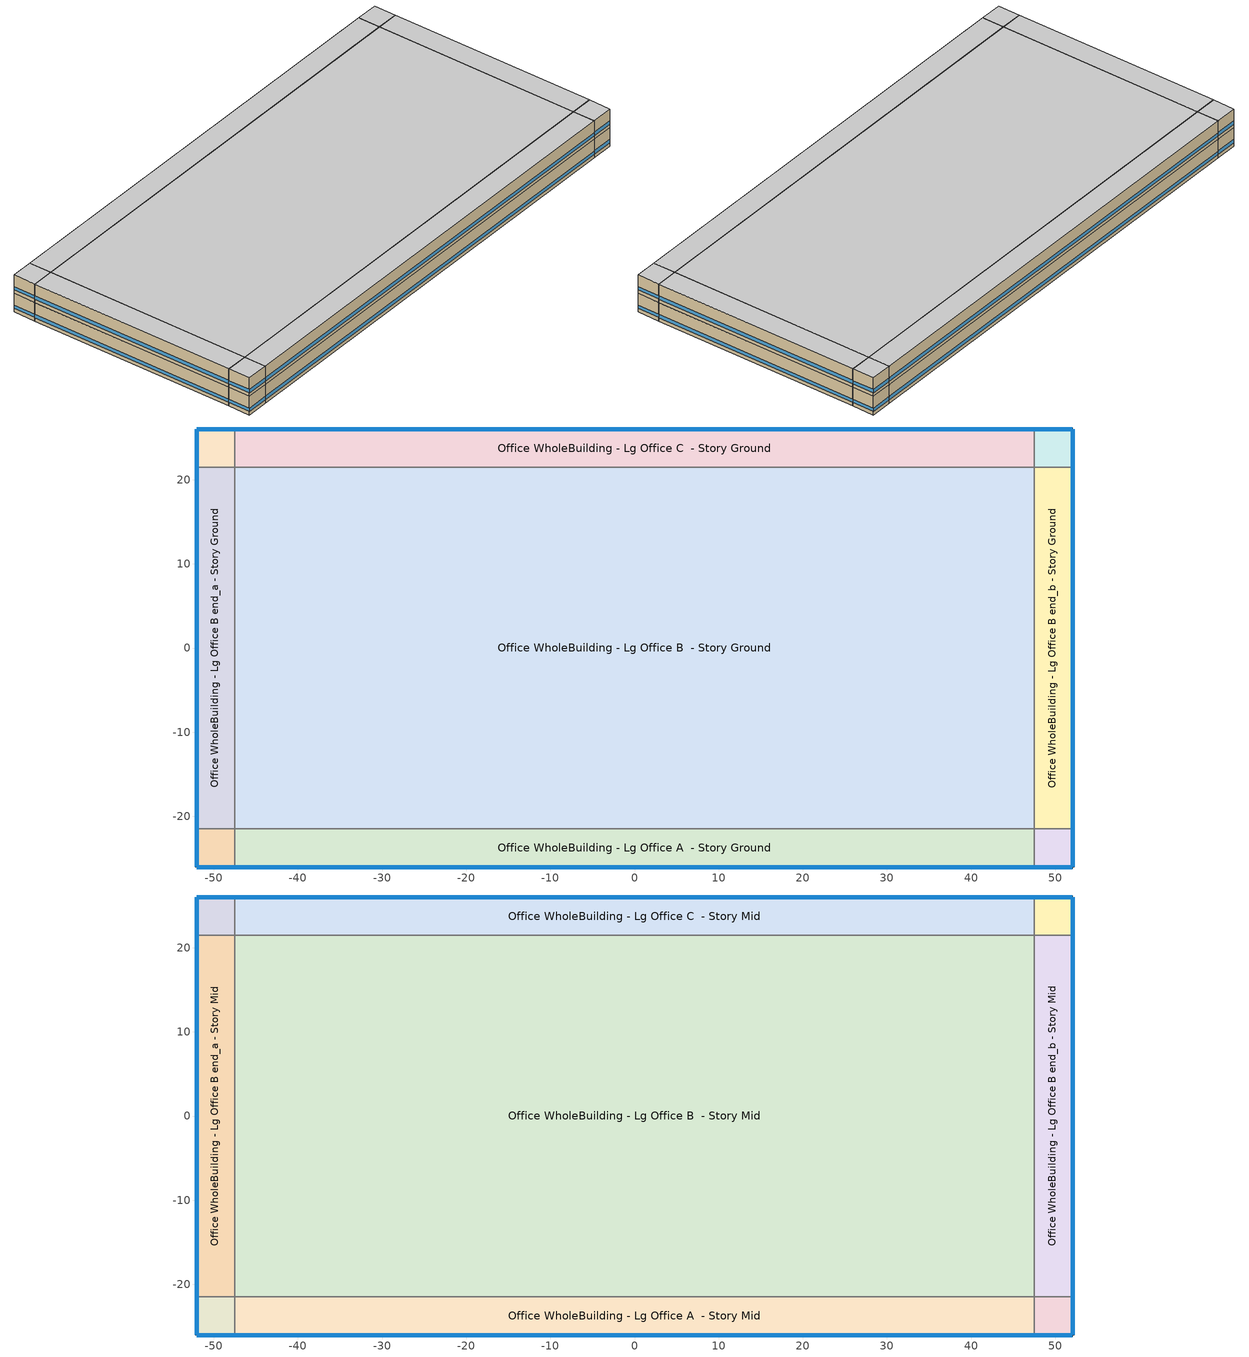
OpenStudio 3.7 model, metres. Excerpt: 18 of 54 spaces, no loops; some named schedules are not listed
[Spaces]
Office WholeBuilding - Lg Office A end_a - Story Ground
 floor ground (Foundation F 126 Perim 914 Area 209): -52.05,-26.03 -52.05,-21.46 -47.48,-21.46 -47.48,-26.03 z0
 wall outside: -52.05,-21.46 -52.05,-26.03 -47.48,-26.03 z0:3.96
 wall to Office WholeBuilding - Lg Office B end_a - Story Ground: -47.48,-21.46 -52.05,-21.46 z0:3.96
 wall to Office WholeBuilding - Lg Office A  - Story Ground: -47.48,-26.03 -47.48,-21.46 z0:3.96
 window (Window U-0.56 SHGC 0.27): -52.05,-21.48 -52.05,-26 / -52.03,-26.03 -47.51,-26.03 z0.76:1.48
 ceiling adiabatic (Typical Interior Ceiling): -47.48,-26.03 -47.48,-21.46 -52.05,-21.46 -52.05,-26.03 z3.96
Office WholeBuilding - Lg Office B end_a - Story Ground
 floor ground (Foundation F 126 Perim 4291 Area 19619): -52.05,-21.46 -52.05,21.46 -47.48,21.46 -47.48,-21.46 z0
 wall outside: -52.05,21.46 -52.05,-21.46 z0:3.96
 wall to Office WholeBuilding - Lg Office C end_a - Story Ground: -47.48,21.46 -52.05,21.46 z0:3.96
 wall to Office WholeBuilding - Lg Office B  - Story Ground: -47.48,-21.46 -47.48,21.46 z0:3.96
 window (Window U-0.56 SHGC 0.27): -52.05,21.43 -52.05,-21.43 z0.76:1.48
 ceiling adiabatic (Typical Interior Ceiling): -47.48,-21.46 -47.48,21.46 -52.05,21.46 -52.05,-21.46 z3.96
Office WholeBuilding - Lg Office C end_a - Story Ground
 floor ground (Foundation F 126 Perim 914 Area 209): -52.05,21.46 -52.05,26.03 -47.48,26.03 -47.48,21.46 z0
 wall outside: -47.48,26.03 -52.05,26.03 -52.05,21.46 z0:3.96
 wall to Office WholeBuilding - Lg Office C  - Story Ground: -47.48,21.46 -47.48,26.03 z0:3.96
 window (Window U-0.56 SHGC 0.27): -52.05,26 -52.05,21.48 / -47.51,26.03 -52.03,26.03 z0.76:1.48
 ceiling adiabatic (Typical Interior Ceiling): -47.48,21.46 -47.48,26.03 -52.05,26.03 -52.05,21.46 z3.96
Office WholeBuilding - Lg Office A  - Story Ground
 floor ground (Foundation F 126 Perim 9497 Area 43418): -47.48,-26.03 -47.48,-21.46 47.48,-21.46 47.48,-26.03 z0
 wall outside: -47.48,-26.03 47.48,-26.03 z0:3.96
 wall to Office WholeBuilding - Lg Office B  - Story Ground: 47.48,-21.46 -47.48,-21.46 z0:3.96
 wall to Office WholeBuilding - Lg Office A end_b - Story Ground: 47.48,-26.03 47.48,-21.46 z0:3.96
 window (Window U-0.56 SHGC 0.27): -47.46,-26.03 47.46,-26.03 z0.76:1.48
 ceiling adiabatic (Typical Interior Ceiling): 47.48,-26.03 47.48,-21.46 -47.48,-21.46 -47.48,-26.03 z3.96
Office WholeBuilding - Lg Office B  - Story Ground
 floor ground (Foundation F 126 Perim 0 Area 40750): -47.48,-21.46 -47.48,21.46 47.48,21.46 47.48,-21.46 z0
 wall to Office WholeBuilding - Lg Office C  - Story Ground: 47.48,21.46 -47.48,21.46 z0:3.96
 wall to Office WholeBuilding - Lg Office B end_b - Story Ground: 47.48,-21.46 47.48,21.46 z0:3.96
 ceiling adiabatic (Typical Interior Ceiling): 47.48,-21.46 47.48,21.46 -47.48,21.46 -47.48,-21.46 z3.96
Office WholeBuilding - Lg Office C  - Story Ground
 floor ground (Foundation F 126 Perim 9497 Area 43418): -47.48,21.46 -47.48,26.03 47.48,26.03 47.48,21.46 z0
 wall outside: 47.48,26.03 -47.48,26.03 z0:3.96
 wall to Office WholeBuilding - Lg Office C end_b - Story Ground: 47.48,21.46 47.48,26.03 z0:3.96
 window (Window U-0.56 SHGC 0.27): 47.46,26.03 -47.46,26.03 z0.76:1.48
 ceiling adiabatic (Typical Interior Ceiling): 47.48,21.46 47.48,26.03 -47.48,26.03 -47.48,21.46 z3.96
Office WholeBuilding - Lg Office A end_b - Story Ground
 floor ground (Foundation F 126 Perim 914 Area 209): 47.48,-26.03 47.48,-21.46 52.05,-21.46 52.05,-26.03 z0
 wall outside: 47.48,-26.03 52.05,-26.03 52.05,-21.46 z0:3.96
 wall to Office WholeBuilding - Lg Office B end_b - Story Ground: 52.05,-21.46 47.48,-21.46 z0:3.96
 window (Window U-0.56 SHGC 0.27): 47.51,-26.03 52.03,-26.03 / 52.05,-26 52.05,-21.48 z0.76:1.48
 ceiling adiabatic (Typical Interior Ceiling): 52.05,-26.03 52.05,-21.46 47.48,-21.46 47.48,-26.03 z3.96
Office WholeBuilding - Lg Office B end_b - Story Ground
 floor ground (Foundation F 126 Perim 4291 Area 19619): 47.48,-21.46 47.48,21.46 52.05,21.46 52.05,-21.46 z0
 wall outside: 52.05,-21.46 52.05,21.46 z0:3.96
 wall to Office WholeBuilding - Lg Office C end_b - Story Ground: 52.05,21.46 47.48,21.46 z0:3.96
 window (Window U-0.56 SHGC 0.27): 52.05,-21.43 52.05,21.43 z0.76:1.48
 ceiling adiabatic (Typical Interior Ceiling): 52.05,-21.46 52.05,21.46 47.48,21.46 47.48,-21.46 z3.96
Office WholeBuilding - Lg Office C end_b - Story Ground
 floor ground (Foundation F 126 Perim 914 Area 209): 47.48,21.46 47.48,26.03 52.05,26.03 52.05,21.46 z0
 wall outside: 52.05,21.46 52.05,26.03 47.48,26.03 z0:3.96
 window (Window U-0.56 SHGC 0.27): 52.03,26.03 47.51,26.03 / 52.05,21.48 52.05,26 z0.76:1.48
 ceiling adiabatic (Typical Interior Ceiling): 52.05,21.46 52.05,26.03 47.48,26.03 47.48,21.46 z3.96
Office WholeBuilding - Lg Office A end_a - Story Mid
 floor adiabatic (Typical Interior Floor): -52.05,-26.03 -52.05,-21.46 -47.48,-21.46 -47.48,-26.03 z3.96
 wall outside: -52.05,-21.46 -52.05,-26.03 -47.48,-26.03 z3.96:7.92
 wall to Office WholeBuilding - Lg Office B end_a - Story Mid: -47.48,-21.46 -52.05,-21.46 z3.96:7.92
 wall to Office WholeBuilding - Lg Office A  - Story Mid: -47.48,-26.03 -47.48,-21.46 z3.96:7.92
 window (Window U-0.56 SHGC 0.27): -52.05,-21.48 -52.05,-26 / -52.03,-26.03 -47.51,-26.03 z4.72:5.45
 ceiling adiabatic (Typical Interior Ceiling): -47.48,-26.03 -47.48,-21.46 -52.05,-21.46 -52.05,-26.03 z7.92
Office WholeBuilding - Lg Office B end_a - Story Mid
 floor adiabatic (Typical Interior Floor): -52.05,-21.46 -52.05,21.46 -47.48,21.46 -47.48,-21.46 z3.96
 wall outside: -52.05,21.46 -52.05,-21.46 z3.96:7.92
 wall to Office WholeBuilding - Lg Office C end_a - Story Mid: -47.48,21.46 -52.05,21.46 z3.96:7.92
 wall to Office WholeBuilding - Lg Office B  - Story Mid: -47.48,-21.46 -47.48,21.46 z3.96:7.92
 window (Window U-0.56 SHGC 0.27): -52.05,21.43 -52.05,-21.43 z4.72:5.44
 ceiling adiabatic (Typical Interior Ceiling): -47.48,-21.46 -47.48,21.46 -52.05,21.46 -52.05,-21.46 z7.92
Office WholeBuilding - Lg Office C end_a - Story Mid
 floor adiabatic (Typical Interior Floor): -52.05,21.46 -52.05,26.03 -47.48,26.03 -47.48,21.46 z3.96
 wall outside: -47.48,26.03 -52.05,26.03 -52.05,21.46 z3.96:7.92
 wall to Office WholeBuilding - Lg Office C  - Story Mid: -47.48,21.46 -47.48,26.03 z3.96:7.92
 window (Window U-0.56 SHGC 0.27): -52.05,26 -52.05,21.48 / -47.51,26.03 -52.03,26.03 z4.72:5.45
 ceiling adiabatic (Typical Interior Ceiling): -47.48,21.46 -47.48,26.03 -52.05,26.03 -52.05,21.46 z7.92
Office WholeBuilding - Lg Office A  - Story Mid
 floor adiabatic (Typical Interior Floor): -47.48,-26.03 -47.48,-21.46 47.48,-21.46 47.48,-26.03 z3.96
 wall outside: -47.48,-26.03 47.48,-26.03 z3.96:7.92
 wall to Office WholeBuilding - Lg Office B  - Story Mid: 47.48,-21.46 -47.48,-21.46 z3.96:7.92
 wall to Office WholeBuilding - Lg Office A end_b - Story Mid: 47.48,-26.03 47.48,-21.46 z3.96:7.92
 window (Window U-0.56 SHGC 0.27): -47.46,-26.03 47.46,-26.03 z4.72:5.44
 ceiling adiabatic (Typical Interior Ceiling): 47.48,-26.03 47.48,-21.46 -47.48,-21.46 -47.48,-26.03 z7.92
Office WholeBuilding - Lg Office B  - Story Mid
 floor adiabatic (Typical Interior Floor): -47.48,-21.46 -47.48,21.46 47.48,21.46 47.48,-21.46 z3.96
 wall to Office WholeBuilding - Lg Office C  - Story Mid: 47.48,21.46 -47.48,21.46 z3.96:7.92
 wall to Office WholeBuilding - Lg Office B end_b - Story Mid: 47.48,-21.46 47.48,21.46 z3.96:7.92
 ceiling adiabatic (Typical Interior Ceiling): 47.48,-21.46 47.48,21.46 -47.48,21.46 -47.48,-21.46 z7.92
Office WholeBuilding - Lg Office C  - Story Mid
 floor adiabatic (Typical Interior Floor): -47.48,21.46 -47.48,26.03 47.48,26.03 47.48,21.46 z3.96
 wall outside: 47.48,26.03 -47.48,26.03 z3.96:7.92
 wall to Office WholeBuilding - Lg Office C end_b - Story Mid: 47.48,21.46 47.48,26.03 z3.96:7.92
 window (Window U-0.56 SHGC 0.27): 47.46,26.03 -47.46,26.03 z4.72:5.44
 ceiling adiabatic (Typical Interior Ceiling): 47.48,21.46 47.48,26.03 -47.48,26.03 -47.48,21.46 z7.92
Office WholeBuilding - Lg Office A end_b - Story Mid
 floor adiabatic (Typical Interior Floor): 47.48,-26.03 47.48,-21.46 52.05,-21.46 52.05,-26.03 z3.96
 wall outside: 47.48,-26.03 52.05,-26.03 52.05,-21.46 z3.96:7.92
 wall to Office WholeBuilding - Lg Office B end_b - Story Mid: 52.05,-21.46 47.48,-21.46 z3.96:7.92
 window (Window U-0.56 SHGC 0.27): 47.51,-26.03 52.03,-26.03 / 52.05,-26 52.05,-21.48 z4.72:5.45
 ceiling adiabatic (Typical Interior Ceiling): 52.05,-26.03 52.05,-21.46 47.48,-21.46 47.48,-26.03 z7.92
Office WholeBuilding - Lg Office B end_b - Story Mid
 floor adiabatic (Typical Interior Floor): 47.48,-21.46 47.48,21.46 52.05,21.46 52.05,-21.46 z3.96
 wall outside: 52.05,-21.46 52.05,21.46 z3.96:7.92
 wall to Office WholeBuilding - Lg Office C end_b - Story Mid: 52.05,21.46 47.48,21.46 z3.96:7.92
 window (Window U-0.56 SHGC 0.27): 52.05,-21.43 52.05,21.43 z4.72:5.44
 ceiling adiabatic (Typical Interior Ceiling): 52.05,-21.46 52.05,21.46 47.48,21.46 47.48,-21.46 z7.92
Office WholeBuilding - Lg Office C end_b - Story Mid
 floor adiabatic (Typical Interior Floor): 47.48,21.46 47.48,26.03 52.05,26.03 52.05,21.46 z3.96
 wall outside: 52.05,21.46 52.05,26.03 47.48,26.03 z3.96:7.92
 window (Window U-0.56 SHGC 0.27): 52.03,26.03 47.51,26.03 / 52.05,21.48 52.05,26 z4.72:5.45
 ceiling adiabatic (Typical Interior Ceiling): 52.05,21.46 52.05,26.03 47.48,26.03 47.48,21.46 z7.92
[Site]
Fulton Co Arpt Brow: Latitude {deg}=33.78; Longitude {deg}=-84.52; Time Zone {hr}=-5; Elevation {m}=256; Terrain=City
[Site:WaterMainsTemperature]
Calculation Method=Correlation; Annual Average Outdoor Air Temperature {C}=17.0175; Maximum Difference In Monthly Average Outdoor Air Temperatures {deltaC}=22.3
[SizingPeriod:DesignDay] Barometric Pressure {Pa}=98287; Rain Indicator=No; Snow Indicator=No; Day of Month=21; Daylight Saving Time Indicator=No; Humidity Condition Type=Wetbulb; Dry-Bulb Temperature Range Modifier Type=DefaultMultipliers
Name | Maximum Dry-Bulb Temperature {C} | Daily Dry-Bulb Temperature Range {deltaC} | Wind Speed {m/s} | Wind Direction {deg} | Month | Day Type | Wetbulb or DewPoint at Maximum Dry-Bulb {C} | Solar Model Indicator | ASHRAE Clear Sky Optical Depth for Beam Irradiance | ASHRAE Clear Sky Optical Depth for Diffuse Irradiance | Sky Clearness
Fulton Co Arpt Brow Ann Clg .4% Condns DB=>MWB 1 | 34.4 | 10.4 | 3.2 | 310 | 7 | SummerDesignDay | 23.6 | ASHRAETau | 0.442 | 2.202
Fulton Co Arpt Brow Ann Clg .4% Condns WB=>MDB 1 | 31.6 | 10.4 | 3.2 | 310 | 7 | SummerDesignDay | 25.4 | ASHRAETau | 0.442 | 2.202
Fulton Co Arpt Brow Ann Htg 99.6% Condns DB 1 | -6.2 | 0 | 2.9 | 330 | 1 | WinterDesignDay | -6.2 | ASHRAEClearSky |  |  | 0
Fulton Co Arpt Brow August .4% Condns DB=>MCWB 1 | 37 | 10.3 | 3.2 | 310 | 8 | SummerDesignDay | 23.4 | ASHRAETau | 0.429 | 2.269
[ClimateZones]
Climate Zone Institution Name 1=ASHRAE; Climate Zone Document Name 1=ANSI/ASHRAE Standard 169; Climate Zone Document Year 1=2006; Climate Zone Value 1=ASHRAE 169-2013-3A; Climate Zone Institution Name 2=CEC; Climate Zone Document Name 2=California Climate Zone Descriptions; Climate Zone Document Year 2=1995
[Building]
ComStock 90.1-2004|LargeOffice: Default Construction Set=ComStock 90.1-2004 - Office - ASHRAE 169-2013-3A; Default Schedule Set=Building Default Schedule Set; Standards Building Type=Office
[Site:GroundTemperature:FCfactorMethod]
January Ground Temperature {C}=16; February Ground Temperature {C}=11.9; March Ground Temperature {C}=7.7; April Ground Temperature {C}=4; May Ground Temperature {C}=7.9; June Ground Temperature {C}=13.8; July Ground Temperature {C}=17.2; August Ground Temperature {C}=20.8; September Ground Temperature {C}=24.8; October Ground Temperature {C}=26.1; November Ground Temperature {C}=26.5; December Ground Temperature {C}=22.5
[Construction:FfactorGroundFloor] F-Factor {W/m-K}=1.26344
Name | Area {m2} | PerimeterExposed {m}
Foundation F 126 Perim 914 Area 209 | 20.9032 | 9.144
Foundation F 126 Perim 0 Area 40750 | 4075 | 0
Foundation F 126 Perim 9497 Area 43418 | 434.18 | 94.965
Foundation F 126 Perim 4291 Area 19619 | 196.187 | 42.9105
[DefaultConstructionSet]
ComStock 90.1-2004 - Office - ASHRAE 169-2013-3A: Default Exterior Surface Constructions=Default Surface Constructions 1; Default Interior Surface Constructions=Default Surface Constructions 2; Default Ground Contact Surface Constructions=Default Surface Constructions 3; Default Exterior SubSurface Constructions=Default Sub Surface Constructions 1; Default Interior SubSurface Constructions=Default Sub Surface Constructions 2; Interior Partition Construction=Typical Interior Partition
[DefaultSurfaceConstructions]
Name | Floor Construction | Wall Construction | Roof Ceiling Construction
Default Surface Constructions 1 | Typical Insulated Exterior Mass Floor R-9.35 | Typical Insulated Steel Framed Exterior Wall R-8.06 | Typical IEAD Roof R-15.87
Default Surface Constructions 2 | Typical Interior Floor | Typical Interior Wall | Typical Interior Ceiling
Default Surface Constructions 3 | Typical Insulated Carpeted 6in Slab Floor | Typical Insulated Basement Mass Wall
[Construction]
Typical Insulated Exterior Mass Floor R-9.35: Typical Insulation R-6.78, 4 in. Normalweight Concrete Floor, Typical Carpet Pad
Typical IEAD Roof R-15.87: Roof Membrane, Typical Insulation R-14.76, Metal Roof Surface
Typical Interior Floor: 100mm Normalweight concrete floor, CP02 CARPET PAD
Typical Interior Wall: G01 13mm gypsum board, G01 13mm gypsum board
Typical Interior Ceiling: CP02 CARPET PAD, 100mm Normalweight concrete floor
Typical Insulated Carpeted 6in Slab Floor: 6 in. Normalweight Concrete Floor, Typical Carpet Pad
Typical Insulated Basement Mass Wall: 8 in. Concrete Block Basement Wall
U 0.57 SHGC 0.25 Dbl Ref-C-H Clr 6mm/6mm Air: REF C CLEAR HI 6MM, AIR 6MM, CLEAR 6MM
Typical Insulated Metal Door R-1.43: F08 Metal surface, Typical Insulation R-0.58
Typical Overhead Door R-0.86: Typical Insulation R-0.01
U 1.17 SHGC 0.39 Simple Glazing Skylight U-1.17 SHGC 0.0: U 1.17 SHGC 0.39 Simple Glazing U-1.17 SHGC 0.0
Typical Interior Window: Clear 3mm
Typical Interior Door; Typical Interior Partition: G05 25mm wood
Typical Insulated Steel Framed Exterior Wall R-8.06: 25mm Stucco, 5/8 in. Gypsum Board, Typical Insulation R-5.89, 5/8 in. Gypsum Board
InteriorFurnishings 1: Std Wood 6inch 1
Window U-0.56 SHGC 0.27: Simple Glazing Double - LowE - Tinted/Reflective - Aluminum
[Material:NoMass] Roughness=Smooth; Thermal Absorptance=0.9; Solar Absorptance=0.7
Name | Thermal Resistance {m2-K/W} | Visible Absorptance
Typical Insulation R-6.78 | 1.19347 | 0.7
Typical Carpet Pad; CP02 CARPET PAD | 0.21648 | 0.8
Typical Insulation R-14.76 | 2.59864 | 0.7
Typical Insulation R-0.58 | 0.101875 | 0.7
Typical Insulation R-0.01 | 0.001 | 0.7
Typical Insulation R-5.89 | 1.03652 | 0.7
[Material] Thermal Absorptance=0.9
Name | Roughness | Thickness {m} | Conductivity {W/m-K} | Density {kg/m3} | Specific Heat {J/kg-K} | Solar Absorptance | Visible Absorptance
4 in. Normalweight Concrete Floor | MediumRough | 0.1016 | 2.31 | 2322 | 832 | 0.7 | 0.7
Roof Membrane | VeryRough | 0.0095 | 0.16 | 1121.29 | 1460 | 0.7 | 0.7
Metal Roof Surface; F08 Metal surface | Smooth | 0.0008 | 45.28 | 7824 | 500 | 0.7 | 0.7
100mm Normalweight concrete floor | MediumRough | 0.1016 | 2.31045 | 2322 | 832.557 | 0.7 | 0.7
G01 13mm gypsum board | Smooth | 0.0127 | 0.160031 | 800.001 | 1090.73 | 0.7 | 0.5
6 in. Normalweight Concrete Floor | MediumRough | 0.1524 | 2.31 | 2322 | 832 | 0.7 | 0.7
8 in. Concrete Block Basement Wall | MediumRough | 0.2032 | 1.326 | 1842 | 912 | 0.7 | 0.7
G05 25mm wood | MediumSmooth | 0.0254 | 0.15 | 608 | 1630 | 0.5 | 0.5
25mm Stucco | Smooth | 0.0254 | 0.72 | 1856 | 840 | 0.7 | 0.7
5/8 in. Gypsum Board | MediumSmooth | 0.0159 | 0.16 | 800 | 1090 | 0.7 | 0.7
Std Wood 6inch 1 | MediumSmooth | 0.15 | 0.12 | 540 | 1210 | 0.7 | 0.7
[DefaultSubSurfaceConstructions]
Name | Fixed Window Construction | Operable Window Construction | Door Construction | Glass Door Construction | Overhead Door Construction | Skylight Construction | Tubular Daylight Dome Construction | Tubular Daylight Diffuser Construction
Default Sub Surface Constructions 1 | U 0.57 SHGC 0.25 Dbl Ref-C-H Clr 6mm/6mm Air | U 0.57 SHGC 0.25 Dbl Ref-C-H Clr 6mm/6mm Air | Typical Insulated Metal Door R-1.43 | U 0.57 SHGC 0.25 Dbl Ref-C-H Clr 6mm/6mm Air | Typical Overhead Door R-0.86 | U 1.17 SHGC 0.39 Simple Glazing Skylight U-1.17 SHGC 0.0 | Typical Interior Window | Typical Interior Window
Default Sub Surface Constructions 2 | Typical Interior Window | Typical Interior Window | Typical Interior Door
[WindowMaterial:Glazing] Optical Data Type=SpectralAverage; Infrared Transmittance at Normal Incidence=0; Front Side Infrared Hemispherical Emissivity=0.84; Conductivity {W/m-K}=0.9; Dirt Correction Factor for Solar and Visible Transmittance=1; Solar Diffusing=No
Name | Thickness {m} | Solar Transmittance at Normal Incidence | Front Side Solar Reflectance at Normal Incidence | Back Side Solar Reflectance at Normal Incidence | Visible Transmittance at Normal Incidence | Front Side Visible Reflectance at Normal Incidence | Back Side Visible Reflectance at Normal Incidence | Back Side Infrared Hemispherical Emissivity
REF C CLEAR HI 6MM | 0.006 | 0.2 | 0.16 | 0.39 | 0.22 | 0.17 | 0.35 | 0.55
CLEAR 6MM | 0.006 | 0.775 | 0.071 | 0.071 | 0.881 | 0.08 | 0.08 | 0.84
Clear 3mm | 0.003 | 0.837 | 0.075 | 0.075 | 0.898 | 0.081 | 0.081 | 0.84
[WindowMaterial:Gas]
AIR 6MM: Gas Type=Air; Thickness {m}=0.0063
[WindowMaterial:SimpleGlazingSystem]
Name | U-Factor {W/m2-K} | Solar Heat Gain Coefficient | Visible Transmittance
U 1.17 SHGC 0.39 Simple Glazing U-1.17 SHGC 0.0 | 6.64357 | 0.39 | 0.23
Simple Glazing Double - LowE - Tinted/Reflective - Aluminum | 3.16279 | 0.274 | 0.359
[SpaceType]
Office WholeBuilding - Lg Office - ComStock 90.1-2004: Default Schedule Set=Office WholeBuilding - Lg Office Schedule Set; Design Specification Outdoor Air Object=Office WholeBuilding - Lg Office Ventilation; Standards Building Type=Office; Standards Space Type=WholeBuilding - Lg Office
[BuildingStory] Nominal Floor to Floor Height {m}=3.9624
Name | Nominal Z Coordinate {m}
Story Ground | 0
Story Mid | 3.9624
[Space] Space Type=Office WholeBuilding - Lg Office - ComStock 90.1-2004
Name | Building Story | Thermal Zone
Office WholeBuilding - Lg Office A end_a - Story Ground | Story Ground | Zone Office WholeBuilding - Lg Office A end_a - Story Ground
Office WholeBuilding - Lg Office B end_a - Story Ground | Story Ground | Zone Office WholeBuilding - Lg Office B end_a - Story Ground
Office WholeBuilding - Lg Office C end_a - Story Ground | Story Ground | Zone Office WholeBuilding - Lg Office C end_a - Story Ground
Office WholeBuilding - Lg Office A  - Story Ground | Story Ground | Zone Office WholeBuilding - Lg Office A  - Story Ground
Office WholeBuilding - Lg Office B  - Story Ground | Story Ground | Zone Office WholeBuilding - Lg Office B  - Story Ground
Office WholeBuilding - Lg Office C  - Story Ground | Story Ground | Zone Office WholeBuilding - Lg Office C  - Story Ground
Office WholeBuilding - Lg Office A end_b - Story Ground | Story Ground | Zone Office WholeBuilding - Lg Office A end_b - Story Ground
Office WholeBuilding - Lg Office B end_b - Story Ground | Story Ground | Zone Office WholeBuilding - Lg Office B end_b - Story Ground
Office WholeBuilding - Lg Office C end_b - Story Ground | Story Ground | Zone Office WholeBuilding - Lg Office C end_b - Story Ground
Office WholeBuilding - Lg Office A end_a - Story Mid | Story Mid | Zone Office WholeBuilding - Lg Office A end_a - Story Mid
Office WholeBuilding - Lg Office B end_a - Story Mid | Story Mid | Zone Office WholeBuilding - Lg Office B end_a - Story Mid
Office WholeBuilding - Lg Office C end_a - Story Mid | Story Mid | Zone Office WholeBuilding - Lg Office C end_a - Story Mid
Office WholeBuilding - Lg Office A  - Story Mid | Story Mid | Zone Office WholeBuilding - Lg Office A  - Story Mid
Office WholeBuilding - Lg Office B  - Story Mid | Story Mid | Zone Office WholeBuilding - Lg Office B  - Story Mid
Office WholeBuilding - Lg Office C  - Story Mid | Story Mid | Zone Office WholeBuilding - Lg Office C  - Story Mid
Office WholeBuilding - Lg Office A end_b - Story Mid | Story Mid | Zone Office WholeBuilding - Lg Office A end_b - Story Mid
Office WholeBuilding - Lg Office B end_b - Story Mid | Story Mid | Zone Office WholeBuilding - Lg Office B end_b - Story Mid
Office WholeBuilding - Lg Office C end_b - Story Mid | Story Mid | Zone Office WholeBuilding - Lg Office C end_b - Story Mid
[ThermalZone] Multiplier=1; Use Ideal Air Loads=No
Name | Thermostat
Zone Office WholeBuilding - Lg Office A end_a - Story Ground | Office WholeBuilding - Lg Office - ComStock 90.1-2004 Thermostat 6
Zone Office WholeBuilding - Lg Office B end_a - Story Ground | Office WholeBuilding - Lg Office - ComStock 90.1-2004 Thermostat 24
Zone Office WholeBuilding - Lg Office C end_a - Story Ground | Office WholeBuilding - Lg Office - ComStock 90.1-2004 Thermostat 42
Zone Office WholeBuilding - Lg Office A  - Story Ground | Office WholeBuilding - Lg Office - ComStock 90.1-2004 Thermostat
Zone Office WholeBuilding - Lg Office B  - Story Ground | Office WholeBuilding - Lg Office - ComStock 90.1-2004 Thermostat 18
Zone Office WholeBuilding - Lg Office C  - Story Ground | Office WholeBuilding - Lg Office - ComStock 90.1-2004 Thermostat 36
Zone Office WholeBuilding - Lg Office A end_b - Story Ground | Office WholeBuilding - Lg Office - ComStock 90.1-2004 Thermostat 12
Zone Office WholeBuilding - Lg Office B end_b - Story Ground | Office WholeBuilding - Lg Office - ComStock 90.1-2004 Thermostat 30
Zone Office WholeBuilding - Lg Office C end_b - Story Ground | Office WholeBuilding - Lg Office - ComStock 90.1-2004 Thermostat 48
Zone Office WholeBuilding - Lg Office A end_a - Story Mid | Office WholeBuilding - Lg Office - ComStock 90.1-2004 Thermostat 7
Zone Office WholeBuilding - Lg Office B end_a - Story Mid | Office WholeBuilding - Lg Office - ComStock 90.1-2004 Thermostat 25
Zone Office WholeBuilding - Lg Office C end_a - Story Mid | Office WholeBuilding - Lg Office - ComStock 90.1-2004 Thermostat 43
Zone Office WholeBuilding - Lg Office A  - Story Mid | Office WholeBuilding - Lg Office - ComStock 90.1-2004 Thermostat 1
Zone Office WholeBuilding - Lg Office B  - Story Mid | Office WholeBuilding - Lg Office - ComStock 90.1-2004 Thermostat 19
Zone Office WholeBuilding - Lg Office C  - Story Mid | Office WholeBuilding - Lg Office - ComStock 90.1-2004 Thermostat 37
Zone Office WholeBuilding - Lg Office A end_b - Story Mid | Office WholeBuilding - Lg Office - ComStock 90.1-2004 Thermostat 13
Zone Office WholeBuilding - Lg Office B end_b - Story Mid | Office WholeBuilding - Lg Office - ComStock 90.1-2004 Thermostat 31
Zone Office WholeBuilding - Lg Office C end_b - Story Mid | Office WholeBuilding - Lg Office - ComStock 90.1-2004 Thermostat 49
[People:Definition]
Office WholeBuilding - Lg Office People Definition: Number of People Calculation Method=People/Area; People per Space Floor Area {person/m2}=0.0538196; Fraction Radiant=0.3
[People]
Office WholeBuilding - Lg Office People: People Definition=Office WholeBuilding - Lg Office People Definition; Space or SpaceType=Office WholeBuilding - Lg Office - ComStock 90.1-2004; Work Efficiency Schedule=Work Efficiency Schedule; Clothing Insulation Schedule=Clothing Schedule; Air Velocity Schedule=Air Velocity Schedule; Multiplier=1
[Lights:Definition] Design Level Calculation Method=Watts/Area; Fraction Visible=0.2; Return Air Fraction=0
Name | Watts per Space Floor Area {W/m2} | Fraction Radiant
Office WholeBuilding - Lg Office - ComStock 90.1-2004 General Lights Definition | 4.61388 | 0.365
Office WholeBuilding - Lg Office - ComStock 90.1-2004 Wall Wash Lights Definition | 1.07152 | 0.165
[ElectricEquipment:Definition]
Name | Design Level Calculation Method | Watts per Space Floor Area {W/m2} | Fraction Latent | Fraction Radiant | Fraction Lost | Design Level {W}
Office WholeBuilding - Lg Office Elec Equip Definition | Watts/Area | 8.07293 | 0 | 0.5 | 0
Elevator Lift Motor | EquipmentLevel |  | 0 | 0 | 1 | 20370
Elevator Fan | EquipmentLevel |  |  | 0.5 |  | 74.7252
Elevator Lights | EquipmentLevel |  |  | 0.5 |  | 88.9586
[ElectricEquipment]
Name | Electric Equipment Definition | Space or SpaceType | Schedule | Multiplier
Office WholeBuilding - Lg Office Elec Equip | Office WholeBuilding - Lg Office Elec Equip Definition | Office WholeBuilding - Lg Office - ComStock 90.1-2004 | Office BLDG_EQUIP_EndUseData BPR Adjusted
9 Elevator Lift Motors | Elevator Lift Motor | Office WholeBuilding - Lg Office B  - Story Ground | Elevator Schedule 1 | 9
9 Elevator Fans | Elevator Fan | Office WholeBuilding - Lg Office B  - Story Ground | Elevator Schedule 3 | 9
9 Elevator Lights | Elevator Lights | Office WholeBuilding - Lg Office B  - Story Ground | Elevator Schedule 2 | 9
[DesignSpecification:OutdoorAir]
Office WholeBuilding - Lg Office Ventilation: Outdoor Air Method=Sum; Outdoor Air Flow per Floor Area {m3/s-m2}=0.000508
[DefaultScheduleSet]
Name | Number of People Schedule | People Activity Level Schedule | Lighting Schedule | Electric Equipment Schedule | Infiltration Schedule | Hours of Operation Schedule
Office WholeBuilding - Lg Office Schedule Set | OfficeLarge BLDG_OCC_SCH | OfficeLarge ACTIVITY_SCH | Office BLDG_LIGHT_EndUseData | Office BLDG_EQUIP_EndUseData | OfficeLarge INFIL_SCH_PNNL
Building Default Schedule Set |  |  |  |  |  | Building Hours of Operation NonResidential
[Exterior:Lights:Definition]
Name | Design Level {W}
Parking Areas and Drives Def (W/ft^2) | 0.0414577
Building Facades Def (W/ft^2) | 0.2
Main Entries Def (W/ft) | 30
Other Doors Def (W/ft) | 20
[Exterior:Lights] Control Option=AstronomicalClock
Name | Exterior Lights Definition | Schedule | Multiplier
Parking Areas and Drives | Parking Areas and Drives Def (W/ft^2) | Always On Discrete | 228629
Building Facades | Building Facades Def (W/ft^2) | Schedule Ruleset 1 | 13321
Main Entries | Main Entries Def (W/ft) | Always On Discrete | 46.6667
Other Doors | Other Doors Def (W/ft) | Always On Discrete | 70
[ThermostatSetpoint:DualSetpoint] Heating Setpoint Temperature Schedule=OfficeLarge HTGSETP_SCH_YES_OPTIMUM; Cooling Setpoint Temperature Schedule=OfficeLarge CLGSETP_SCH_NO_SETBACK
Office WholeBuilding - Lg Office - ComStock 90.1-2004 Thermostat; Office WholeBuilding - Lg Office - ComStock 90.1-2004 Thermostat 1; Office WholeBuilding - Lg Office - ComStock 90.1-2004 Thermostat 6; Office WholeBuilding - Lg Office - ComStock 90.1-2004 Thermostat 7; Office WholeBuilding - Lg Office - ComStock 90.1-2004 Thermostat 12; Office WholeBuilding - Lg Office - ComStock 90.1-2004 Thermostat 13; Office WholeBuilding - Lg Office - ComStock 90.1-2004 Thermostat 18; Office WholeBuilding - Lg Office - ComStock 90.1-2004 Thermostat 19; Office WholeBuilding - Lg Office - ComStock 90.1-2004 Thermostat 24; Office WholeBuilding - Lg Office - ComStock 90.1-2004 Thermostat 25; Office WholeBuilding - Lg Office - ComStock 90.1-2004 Thermostat 30; Office WholeBuilding - Lg Office - ComStock 90.1-2004 Thermostat 31; Office WholeBuilding - Lg Office - ComStock 90.1-2004 Thermostat 36; Office WholeBuilding - Lg Office - ComStock 90.1-2004 Thermostat 37; Office WholeBuilding - Lg Office - ComStock 90.1-2004 Thermostat 42; Office WholeBuilding - Lg Office - ComStock 90.1-2004 Thermostat 43; Office WholeBuilding - Lg Office - ComStock 90.1-2004 Thermostat 48; Office WholeBuilding - Lg Office - ComStock 90.1-2004 Thermostat 49
[InternalMass:Definition]
Internal Mass Definition 2: Construction=InteriorFurnishings 1; Design Level Calculation Method=SurfaceArea/Area; Surface Area per Space Floor Area=2
[InternalMass] Internal Mass Definition=Internal Mass Definition 2; Multiplier=1
Name | Space or SpaceType
Office WholeBuilding - Lg Office B end_a - Story Mid Mass | Office WholeBuilding - Lg Office B end_a - Story Mid
Office WholeBuilding - Lg Office C end_b - Story Ground Mass | Office WholeBuilding - Lg Office C end_b - Story Ground
Office WholeBuilding - Lg Office B  - Story Ground Mass | Office WholeBuilding - Lg Office B  - Story Ground
Office WholeBuilding - Lg Office A end_b - Story Ground Mass | Office WholeBuilding - Lg Office A end_b - Story Ground
Office WholeBuilding - Lg Office A end_a - Story Mid Mass | Office WholeBuilding - Lg Office A end_a - Story Mid
Office WholeBuilding - Lg Office A  - Story Ground Mass | Office WholeBuilding - Lg Office A  - Story Ground
Office WholeBuilding - Lg Office C end_a - Story Mid Mass | Office WholeBuilding - Lg Office C end_a - Story Mid
Office WholeBuilding - Lg Office C  - Story Ground Mass | Office WholeBuilding - Lg Office C  - Story Ground
Office WholeBuilding - Lg Office B end_b - Story Ground Mass | Office WholeBuilding - Lg Office B end_b - Story Ground
Office WholeBuilding - Lg Office B end_a - Story Ground Mass | Office WholeBuilding - Lg Office B end_a - Story Ground
Office WholeBuilding - Lg Office A end_a - Story Ground Mass | Office WholeBuilding - Lg Office A end_a - Story Ground
Office WholeBuilding - Lg Office C end_a - Story Ground Mass | Office WholeBuilding - Lg Office C end_a - Story Ground
Office WholeBuilding - Lg Office C  - Story Mid Mass | Office WholeBuilding - Lg Office C  - Story Mid
Office WholeBuilding - Lg Office A  - Story Mid Mass | Office WholeBuilding - Lg Office A  - Story Mid
Office WholeBuilding - Lg Office A end_b - Story Mid Mass | Office WholeBuilding - Lg Office A end_b - Story Mid
Office WholeBuilding - Lg Office B end_b - Story Mid Mass | Office WholeBuilding - Lg Office B end_b - Story Mid
Office WholeBuilding - Lg Office C end_b - Story Mid Mass | Office WholeBuilding - Lg Office C end_b - Story Mid
Office WholeBuilding - Lg Office B  - Story Mid Mass | Office WholeBuilding - Lg Office B  - Story Mid
[Lights] Space or SpaceType=Office WholeBuilding - Lg Office - ComStock 90.1-2004; Schedule=Office BLDG_LIGHT_EndUseData BPR Adjusted; Fraction Replaceable=1
Name | Lights Definition
Office WholeBuilding - Lg Office - ComStock 90.1-2004 General Lighting | Office WholeBuilding - Lg Office - ComStock 90.1-2004 General Lights Definition
Office WholeBuilding - Lg Office - ComStock 90.1-2004 Wall Wash Lighting | Office WholeBuilding - Lg Office - ComStock 90.1-2004 Wall Wash Lights Definition
[SpaceInfiltration:DesignFlowRate] Design Flow Rate Calculation Method=Flow/ExteriorArea; Flow per Exterior Surface Area {m3/s-m2}=0.00123985; Velocity Term Coefficient=0
Name | Space or SpaceType | Schedule | Constant Term Coefficient | Temperature Term Coefficient | Velocity Squared Term Coefficient
Office WholeBuilding - Lg Office B end_a - Story Mid HVAC On Infiltration | Office WholeBuilding - Lg Office B end_a - Story Mid | Infiltration HVAC On Schedule | -0.0451 | 0.0046 | 0.0327
Office WholeBuilding - Lg Office B end_a - Story Mid HVAC Off Infiltration | Office WholeBuilding - Lg Office B end_a - Story Mid | Infiltration HVAC Off Schedule | 0 | 0.0173 | 0.0398
Office WholeBuilding - Lg Office C end_b - Story Ground HVAC On Infiltration | Office WholeBuilding - Lg Office C end_b - Story Ground | Infiltration HVAC On Schedule | -0.0451 | 0.0046 | 0.0327
Office WholeBuilding - Lg Office C end_b - Story Ground HVAC Off Infiltration | Office WholeBuilding - Lg Office C end_b - Story Ground | Infiltration HVAC Off Schedule | 0 | 0.0173 | 0.0398
Office WholeBuilding - Lg Office A end_b - Story Ground HVAC On Infiltration | Office WholeBuilding - Lg Office A end_b - Story Ground | Infiltration HVAC On Schedule | -0.0451 | 0.0046 | 0.0327
Office WholeBuilding - Lg Office A end_b - Story Ground HVAC Off Infiltration | Office WholeBuilding - Lg Office A end_b - Story Ground | Infiltration HVAC Off Schedule | 0 | 0.0173 | 0.0398
Office WholeBuilding - Lg Office A end_a - Story Mid HVAC On Infiltration | Office WholeBuilding - Lg Office A end_a - Story Mid | Infiltration HVAC On Schedule | -0.0451 | 0.0046 | 0.0327
Office WholeBuilding - Lg Office A end_a - Story Mid HVAC Off Infiltration | Office WholeBuilding - Lg Office A end_a - Story Mid | Infiltration HVAC Off Schedule | 0 | 0.0173 | 0.0398
Office WholeBuilding - Lg Office A  - Story Ground HVAC On Infiltration | Office WholeBuilding - Lg Office A  - Story Ground | Infiltration HVAC On Schedule | -0.0451 | 0.0046 | 0.0327
Office WholeBuilding - Lg Office A  - Story Ground HVAC Off Infiltration | Office WholeBuilding - Lg Office A  - Story Ground | Infiltration HVAC Off Schedule | 0 | 0.0173 | 0.0398
Office WholeBuilding - Lg Office C end_a - Story Mid HVAC On Infiltration | Office WholeBuilding - Lg Office C end_a - Story Mid | Infiltration HVAC On Schedule | -0.0451 | 0.0046 | 0.0327
Office WholeBuilding - Lg Office C end_a - Story Mid HVAC Off Infiltration | Office WholeBuilding - Lg Office C end_a - Story Mid | Infiltration HVAC Off Schedule | 0 | 0.0173 | 0.0398
Office WholeBuilding - Lg Office C  - Story Ground HVAC On Infiltration | Office WholeBuilding - Lg Office C  - Story Ground | Infiltration HVAC On Schedule | -0.0451 | 0.0046 | 0.0327
Office WholeBuilding - Lg Office C  - Story Ground HVAC Off Infiltration | Office WholeBuilding - Lg Office C  - Story Ground | Infiltration HVAC Off Schedule | 0 | 0.0173 | 0.0398
Office WholeBuilding - Lg Office B end_b - Story Ground HVAC On Infiltration | Office WholeBuilding - Lg Office B end_b - Story Ground | Infiltration HVAC On Schedule | -0.0451 | 0.0046 | 0.0327
Office WholeBuilding - Lg Office B end_b - Story Ground HVAC Off Infiltration | Office WholeBuilding - Lg Office B end_b - Story Ground | Infiltration HVAC Off Schedule | 0 | 0.0173 | 0.0398
Office WholeBuilding - Lg Office B end_a - Story Ground HVAC On Infiltration | Office WholeBuilding - Lg Office B end_a - Story Ground | Infiltration HVAC On Schedule | -0.0451 | 0.0046 | 0.0327
Office WholeBuilding - Lg Office B end_a - Story Ground HVAC Off Infiltration | Office WholeBuilding - Lg Office B end_a - Story Ground | Infiltration HVAC Off Schedule | 0 | 0.0173 | 0.0398
Office WholeBuilding - Lg Office A end_a - Story Ground HVAC On Infiltration | Office WholeBuilding - Lg Office A end_a - Story Ground | Infiltration HVAC On Schedule | -0.0451 | 0.0046 | 0.0327
Office WholeBuilding - Lg Office A end_a - Story Ground HVAC Off Infiltration | Office WholeBuilding - Lg Office A end_a - Story Ground | Infiltration HVAC Off Schedule | 0 | 0.0173 | 0.0398
Office WholeBuilding - Lg Office C end_a - Story Ground HVAC On Infiltration | Office WholeBuilding - Lg Office C end_a - Story Ground | Infiltration HVAC On Schedule | -0.0451 | 0.0046 | 0.0327
Office WholeBuilding - Lg Office C end_a - Story Ground HVAC Off Infiltration | Office WholeBuilding - Lg Office C end_a - Story Ground | Infiltration HVAC Off Schedule | 0 | 0.0173 | 0.0398
Office WholeBuilding - Lg Office C  - Story Mid HVAC On Infiltration | Office WholeBuilding - Lg Office C  - Story Mid | Infiltration HVAC On Schedule | -0.0451 | 0.0046 | 0.0327
Office WholeBuilding - Lg Office C  - Story Mid HVAC Off Infiltration | Office WholeBuilding - Lg Office C  - Story Mid | Infiltration HVAC Off Schedule | 0 | 0.0173 | 0.0398
Office WholeBuilding - Lg Office A  - Story Mid HVAC On Infiltration | Office WholeBuilding - Lg Office A  - Story Mid | Infiltration HVAC On Schedule | -0.0451 | 0.0046 | 0.0327
Office WholeBuilding - Lg Office A  - Story Mid HVAC Off Infiltration | Office WholeBuilding - Lg Office A  - Story Mid | Infiltration HVAC Off Schedule | 0 | 0.0173 | 0.0398
Office WholeBuilding - Lg Office A end_b - Story Mid HVAC On Infiltration | Office WholeBuilding - Lg Office A end_b - Story Mid | Infiltration HVAC On Schedule | -0.0451 | 0.0046 | 0.0327
Office WholeBuilding - Lg Office A end_b - Story Mid HVAC Off Infiltration | Office WholeBuilding - Lg Office A end_b - Story Mid | Infiltration HVAC Off Schedule | 0 | 0.0173 | 0.0398
Office WholeBuilding - Lg Office B end_b - Story Mid HVAC On Infiltration | Office WholeBuilding - Lg Office B end_b - Story Mid | Infiltration HVAC On Schedule | -0.0451 | 0.0046 | 0.0327
Office WholeBuilding - Lg Office B end_b - Story Mid HVAC Off Infiltration | Office WholeBuilding - Lg Office B end_b - Story Mid | Infiltration HVAC Off Schedule | 0 | 0.0173 | 0.0398
Office WholeBuilding - Lg Office C end_b - Story Mid HVAC On Infiltration | Office WholeBuilding - Lg Office C end_b - Story Mid | Infiltration HVAC On Schedule | -0.0451 | 0.0046 | 0.0327
Office WholeBuilding - Lg Office C end_b - Story Mid HVAC Off Infiltration | Office WholeBuilding - Lg Office C end_b - Story Mid | Infiltration HVAC Off Schedule | 0 | 0.0173 | 0.0398
[Schedule:Ruleset]
Name | Default Day Schedule | Summer Design Day Schedule | Winter Design Day Schedule
Clothing Schedule | Clothing Schedule Default Winter Clothes
Air Velocity Schedule | Air Velocity Schedule Default
Work Efficiency Schedule | Work Efficiency Schedule Default
OfficeLarge BLDG_OCC_SCH | OfficeLarge BLDG_OCC_SCH Default | OfficeLarge BLDG_OCC_SCH Summer Design Day | OfficeLarge BLDG_OCC_SCH Winter Design Day
OfficeLarge ACTIVITY_SCH | OfficeLarge ACTIVITY_SCH Default | OfficeLarge ACTIVITY_SCH Summer Design Day | OfficeLarge ACTIVITY_SCH Winter Design Day
Office BLDG_LIGHT_EndUseData | Office BLDG_LIGHT_EndUseData Default | Office BLDG_LIGHT_EndUseData Summer Design Day | Office BLDG_LIGHT_EndUseData Winter Design Day
Office BLDG_EQUIP_EndUseData | Office BLDG_EQUIP_EndUseData Default | Office BLDG_EQUIP_EndUseData Summer Design Day | Office BLDG_EQUIP_EndUseData Winter Design Day
OfficeLarge INFIL_SCH_PNNL | OfficeLarge INFIL_SCH_PNNL Default | OfficeLarge INFIL_SCH_PNNL Summer Design Day | OfficeLarge INFIL_SCH_PNNL Winter Design Day
Elevator Schedule 1 | 54 space(s) Occ Sch Default 1 | 54 space(s) Occ Sch Summer Design Day 1 | 54 space(s) Occ Sch Winter Design Day 1
Elevator Schedule 2 | 54 space(s) Occ Sch Default 2 | 54 space(s) Occ Sch Summer Design Day 2 | 54 space(s) Occ Sch Winter Design Day 2
Elevator Schedule 3 | 54 space(s) Occ Sch Default 3 | 54 space(s) Occ Sch Summer Design Day 3 | 54 space(s) Occ Sch Winter Design Day 3
Schedule Ruleset 1 | Schedule Day 13
OfficeLarge HTGSETP_SCH_YES_OPTIMUM | OfficeLarge HTGSETP_SCH_YES_OPTIMUM Default | Schedule Day 16 | Schedule Day 17
OfficeLarge CLGSETP_SCH_NO_SETBACK | OfficeLarge CLGSETP_SCH_NO_SETBACK Default | Schedule Day 14 | Schedule Day 15
Building Hours of Operation NonResidential | Building Hours of Operation NonResidential Default | Building Hours of Operation NonResidential Summer Design Day | Building Hours of Operation NonResidential Winter Design Day
Office BLDG_LIGHT_EndUseData BPR Adjusted | Office BLDG_LIGHT_EndUseData Default 1 | Office BLDG_LIGHT_EndUseData Summer Design Day 1 | Office BLDG_LIGHT_EndUseData Winter Design Day 1
Office BLDG_EQUIP_EndUseData BPR Adjusted | Office BLDG_EQUIP_EndUseData Default 1 | Office BLDG_EQUIP_EndUseData Summer Design Day 1 | Office BLDG_EQUIP_EndUseData Winter Design Day 1
[Schedule:Day]
OfficeLarge BLDG_OCC_SCH Default: Yes, 6, 15, 0, 12, 45, 0.05, 24, 0, 0
OfficeLarge BLDG_OCC_SCH Summer Design Day: 6, 0, 0, 22, 0, 1, 24, 0, 0.05
OfficeLarge BLDG_OCC_SCH Winter Design Day: 24, 0, 0
OfficeLarge ACTIVITY_SCH Default: Yes, 24, 0, 120
OfficeLarge ACTIVITY_SCH Winter Design Day; OfficeLarge ACTIVITY_SCH Summer Design Day: 24, 0, 120
54 space(s) Occ Sch Default 1: Yes, 2, 15, 0, 2, 30, 0.00294907, 2, 45, 0.00589815, 3, 0, 0.00884722, 3, 15, 0.0117963, 3, 30, 0.0147454, 3, 45, 0.0176944, 4, 0, 0.0206435, 4, 15, 0.0235926, 4, 45, 0.0235926, 5, 0, 0.0619306, 5, 15, 0.100269, 5, 30, 0.138606, 5, 45, 0.176944, 6, 0, 0.132708, 6, 15, 0.0884722, 6, 30, 0.0442361, 6, 45, 0, 8, 15, 0, 8, 30, 0.0124902, 8, 45, 0.0249804, 9, 0, 0.0374706, 9, 15, 0.0499608, 9, 30, 0.062451, 9, 45, 0.0749412, 10, 0, 0.0874314, 10, 15, 0.0999216, 10, 22, 0.106167, 10, 37, 0.0928958, 10, 52, 0.079625, 11, 7, 0.0663542, 11, 22, 0.0530833, 11, 37, 0.0398125, 11, 52, 0.0265417, 12, 7, 0.0132708, 12, 22, 0, 13, 52, 0, 14, 7, 0.0340782, 14, 22, 0.0681564, 14, 37, 0.102235, 14, 52, 0.136313, 15, 0, 0.153352, 15, 15, 0.12681, 15, 30, 0.100269, 15, 45, 0.0737269, 16, 0, 0.0471852, 16, 15, 0.0353889, 16, 30, 0.0235926, 16, 45, 0.0117963, 17, 0, 0, 19, 0, 0, 19, 15, 0.00294907, 19, 30, 0.00589815, 19, 45, 0.00884722, 20, 0, 0.0117963, 20, 15, 0.00884722, 20, 30, 0.00589815, 20, 45, 0.00294907, 21, 0, 0, 24, 0, 0
54 space(s) Occ Sch Summer Design Day 1; 54 space(s) Occ Sch Winter Design Day 1; 54 space(s) Occ Sch Summer Design Day 2; 54 space(s) Occ Sch Winter Design Day 2; 54 space(s) Occ Sch Summer Design Day 3; 54 space(s) Occ Sch Winter Design Day 3; Building Hours of Operation NonResidential Winter Design Day; Building Hours of Operation NonResidential Summer Design Day: 24, 0, 1
54 space(s) Occ Sch Default 2; 54 space(s) Occ Sch Default 3: Yes, 3, 15, 0, 5, 15, 1, 6, 15, 1, 9, 22, 0, 11, 22, 1, 14, 30, 0, 15, 30, 1, 16, 30, 1, 19, 30, 0, 20, 30, 1, 24, 0, 0
Schedule Day 13: 6, 0, 0, 24, 0, 1
OfficeLarge HTGSETP_SCH_YES_OPTIMUM Default: Yes, 0, 15, 19.4444, 24, 0, 19.4444
OfficeLarge CLGSETP_SCH_NO_SETBACK Default: Yes, 0, 15, 22.7778, 24, 0, 22.7778
Building Hours of Operation NonResidential Default: 6, 15, 0, 16, 30, 1, 24, 0, 0
Schedule Day 14; Schedule Day 15: 24, 0, 22.7778
Schedule Day 16; Schedule Day 17: 24, 0, 21.1111
[Schedule:Rule]
Schedule Rule 2: Schedule Ruleset=OfficeLarge BLDG_OCC_SCH; Rule Order=1; Day Schedule=OfficeLarge BLDG_OCC_SCH Sat Day; Apply Saturday=Yes; Date Specification Type=DateRange; Start Month=1; Start Day=1; End Month=12; End Day=31
Schedule Rule 3: Schedule Ruleset=OfficeLarge BLDG_OCC_SCH; Rule Order=0; Day Schedule=OfficeLarge BLDG_OCC_SCH Wkdy Day; Date Specification Type=DateRange; Start Month=1; Start Day=1; End Month=12; End Day=31; Apply Monday=Yes; Apply Tuesday=Yes; Apply Wednesday=Yes; Apply Thursday=Yes; Apply Friday=Yes
54 space(s) Occ Sch Sunday Rule 1: Schedule Ruleset=Elevator Schedule 1; Rule Order=0; Day Schedule=54 space(s) Occ Sch Sunday 1; Date Specification Type=DateRange; Start Month=1; Start Day=1; End Month=12; End Day=31; Apply Sunday=Yes
54 space(s) Occ Sch Saturday Rule 1: Schedule Ruleset=Elevator Schedule 1; Rule Order=1; Day Schedule=54 space(s) Occ Sch Saturday 1; Apply Saturday=Yes; Date Specification Type=DateRange; Start Month=1; Start Day=1; End Month=12; End Day=31
54 space(s) Occ Sch Sunday Rule 2: Schedule Ruleset=Elevator Schedule 2; Rule Order=0; Day Schedule=54 space(s) Occ Sch Sunday 2; Date Specification Type=DateRange; Start Month=1; Start Day=1; End Month=12; End Day=31; Apply Sunday=Yes
54 space(s) Occ Sch Saturday Rule 2: Schedule Ruleset=Elevator Schedule 2; Rule Order=1; Day Schedule=54 space(s) Occ Sch Saturday 2; Apply Saturday=Yes; Date Specification Type=DateRange; Start Month=1; Start Day=1; End Month=12; End Day=31
54 space(s) Occ Sch Sunday Rule 3: Schedule Ruleset=Elevator Schedule 3; Rule Order=0; Day Schedule=54 space(s) Occ Sch Sunday 3; Date Specification Type=DateRange; Start Month=1; Start Day=1; End Month=12; End Day=31; Apply Sunday=Yes
54 space(s) Occ Sch Saturday Rule 3: Schedule Ruleset=Elevator Schedule 3; Rule Order=1; Day Schedule=54 space(s) Occ Sch Saturday 3; Apply Saturday=Yes; Date Specification Type=DateRange; Start Month=1; Start Day=1; End Month=12; End Day=31
Schedule Rule 14: Schedule Ruleset=OfficeLarge HTGSETP_SCH_YES_OPTIMUM; Rule Order=1; Day Schedule=OfficeLarge HTGSETP_SCH_YES_OPTIMUM Sat Day; Apply Saturday=Yes; Date Specification Type=DateRange; Start Month=1; Start Day=1; End Month=12; End Day=31
Schedule Rule 15: Schedule Ruleset=OfficeLarge HTGSETP_SCH_YES_OPTIMUM; Rule Order=0; Day Schedule=OfficeLarge HTGSETP_SCH_YES_OPTIMUM Wkdy Day; Date Specification Type=DateRange; Start Month=1; Start Day=1; End Month=12; End Day=31; Apply Monday=Yes; Apply Tuesday=Yes; Apply Wednesday=Yes; Apply Thursday=Yes; Apply Friday=Yes
Schedule Rule 16: Schedule Ruleset=OfficeLarge CLGSETP_SCH_NO_SETBACK; Rule Order=0; Day Schedule=OfficeLarge CLGSETP_SCH_NO_SETBACK Default|WntrDsn|Sat|Wkdy Day; Apply Saturday=Yes; Date Specification Type=DateRange; Start Month=1; Start Day=1; End Month=12; End Day=31; Apply Monday=Yes; Apply Tuesday=Yes; Apply Wednesday=Yes; Apply Thursday=Yes; Apply Friday=Yes
Building Hours of Operation NonResidential Saturday Rule: Schedule Ruleset=Building Hours of Operation NonResidential; Rule Order=1; Day Schedule=Building Hours of Operation NonResidential Saturday; Apply Saturday=Yes; Date Specification Type=DateRange; Start Month=1; Start Day=1; End Month=12; End Day=31
Building Hours of Operation NonResidential Sunday Rule: Schedule Ruleset=Building Hours of Operation NonResidential; Rule Order=0; Day Schedule=Building Hours of Operation NonResidential Sunday; Date Specification Type=DateRange; Start Month=1; Start Day=1; End Month=12; End Day=31; Apply Sunday=Yes
autogen Schedule Rule 16 1: Schedule Ruleset=OfficeLarge CLGSETP_SCH_NO_SETBACK; Rule Order=1; Day Schedule=autogen Schedule Rule 16 1_day_sch; Apply Saturday=Yes; Date Specification Type=SpecificDates; Apply Monday=Yes; Apply Tuesday=Yes; Apply Wednesday=Yes; Apply Thursday=Yes; Apply Friday=Yes; Apply Sunday=Yes; Specific Month 1=1; Specific Day 1=6; Specific Month 2=1; Specific Day 2=13; Specific Month 3=1; Specific Day 3=20; Specific Month 4=1; Specific Day 4=27; Specific Month 5=2; Specific Day 5=3; Specific Month 6=2; Specific Day 6=10; Specific Month 7=2; Specific Day 7=17; Specific Month 8=2; Specific Day 8=24; Specific Month 9=3; Specific Day 9=3; Specific Month 10=3; Specific Day 10=10; Specific Month 11=3; Specific Day 11=17; Specific Month 12=3; Specific Day 12=24; Specific Month 13=3; Specific Day 13=31; Specific Month 14=4; Specific Day 14=7; Specific Month 15=4; Specific Day 15=14; Specific Month 16=4; Specific Day 16=21; Specific Month 17=4; Specific Day 17=28; Specific Month 18=5; Specific Day 18=5; Specific Month 19=5; Specific Day 19=12; Specific Month 20=5; Specific Day 20=19; Specific Month 21=5; Specific Day 21=26; Specific Month 22=6; Specific Day 22=2; Specific Month 23=6; Specific Day 23=9; Specific Month 24=6; Specific Day 24=16; Specific Month 25=6; Specific Day 25=23; Specific Month 26=6; Specific Day 26=30; Specific Month 27=7; Specific Day 27=7; Specific Month 28=7; Specific Day 28=14; Specific Month 29=7; Specific Day 29=21; Specific Month 30=7; Specific Day 30=28; Specific Month 31=8; Specific Day 31=4; Specific Month 32=8; Specific Day 32=11; Specific Month 33=8; Specific Day 33=18; Specific Month 34=8; Specific Day 34=25; Specific Month 35=9; Specific Day 35=1; Specific Month 36=9; Specific Day 36=8; Specific Month 37=9; Specific Day 37=15; Specific Month 38=9; Specific Day 38=22; Specific Month 39=9; Specific Day 39=29; Specific Month 40=10; Specific Day 40=6; Specific Month 41=10; Specific Day 41=13; Specific Month 42=10; Specific Day 42=20; Specific Month 43=10; Specific Day 43=27; Specific Month 44=11; Specific Day 44=3; Specific Month 45=11; Specific Day 45=10; Specific Month 46=11; Specific Day 46=17; Specific Month 47=11; Specific Day 47=24; Specific Month 48=12; Specific Day 48=1; Specific Month 49=12; Specific Day 49=8; Specific Month 50=12; Specific Day 50=15; Specific Month 51=12; Specific Day 51=22; Specific Month 52=12; Specific Day 52=29
[Schedule:Constant]
Name | Value
Always On Discrete; Infiltration HVAC On Schedule | 1
Infiltration HVAC Off Schedule | 0
